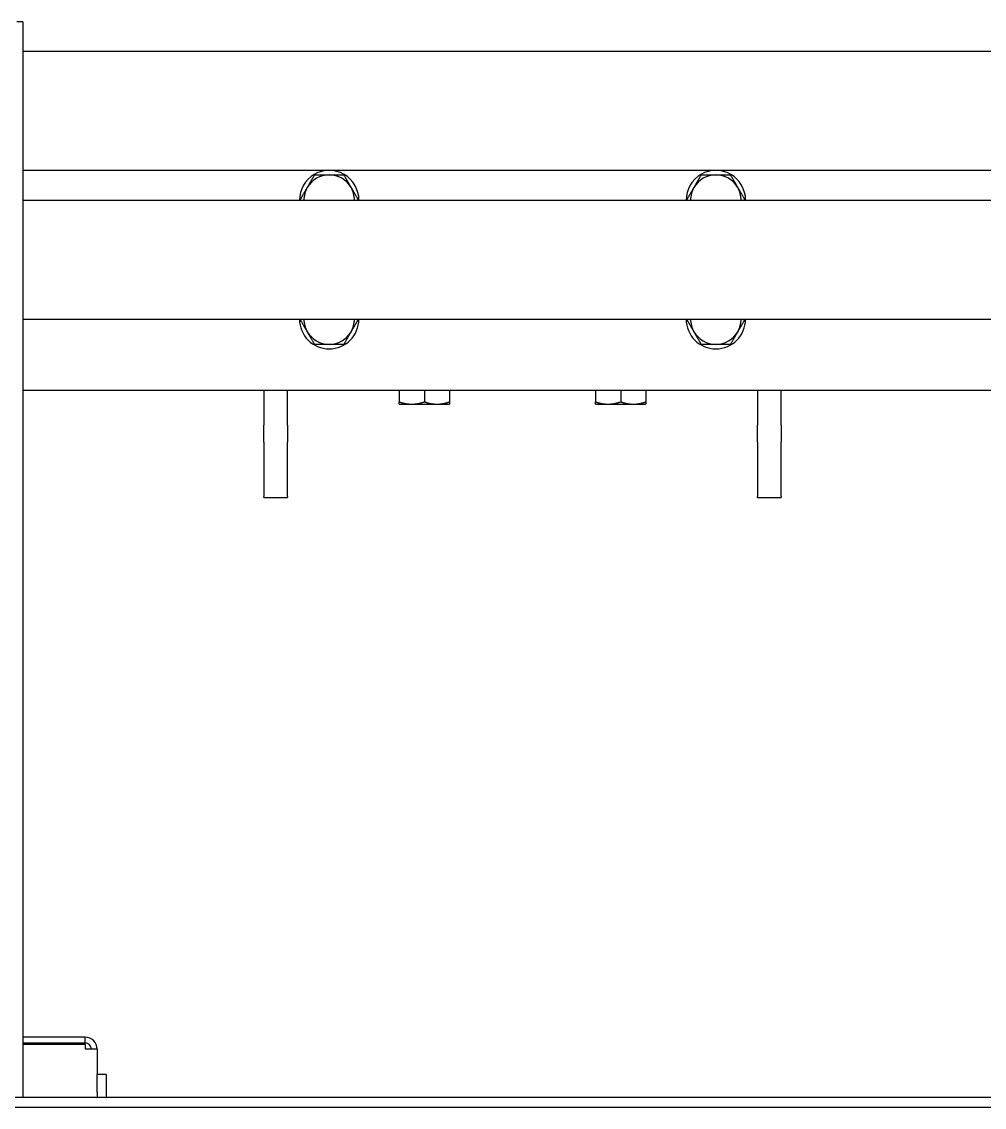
# Model space of a CAD drawing. Extents: x -3873 to 164127, y 7129 to 96529.
# Drawn here: x 42981.8 to 43305.4, y 52949.6 to 53314.7 of the extents above; entities that cross this region are included whole.
import ezdxf

# ---------------------------------------------------------------- set-up
doc = ezdxf.new("R2010")
doc.units = 0
doc.layers.add('LAYOUT', color=90, linetype='CONTINUOUS')
doc.layers.add('LAYOUT-KROMEKA', color=1, linetype='CONTINUOUS')

# ---------------------------------------------------------------- blocks, each defined once
blk = doc.blocks.new('A$Ccf7c2aec')
at = {"layer": 'LAYOUT-KROMEKA'}
for p, q in [((3523.21, 321.1), (3523.21, 871.1)), ((3519.96, 867.85), (3519.96, 324.35)), ((3881.03, 764.1), (3523.21, 764.1)), ((3541.18, 764.1), (3541.18, 743.1)), ((3541.53, 743.1), (3541.53, 764.1)), ((3543.53, 743.1), (3543.53, 764.1)), ((3761.03, 428.1), (3761.03, 764.1)), ((3785.03, 764.1), (3785.03, 428.1)), ((3825.03, 764.1), (3825.03, 428.1)), ((3835.03, 428.1), (3835.03, 764.1)), ((3875.03, 428.1), (3875.03, 764.1)), ((3885.03, 764.1), (3881.03, 764.1)), ((3885.03, 764.1), (3885.03, 766.1)), ((3539.53, 739.1), (3539.53, 743.1)), ((3541.18, 743.1), (3539.53, 743.1)), ((3541.53, 743.1), (3543.53, 743.1)), ((3525.03, 739.1), (3523.21, 739.1)), ((3525.03, 739.1), (3531.03, 739.1)), ((3531.03, 736.1), (3531.03, 739.1)), ((3539.53, 739.1), (3531.03, 739.1)), ((3525.03, 736.1), (3523.21, 736.1)), ((3531.03, 736.1), (3525.03, 736.1)), ((3725.03, 683.1), (3725.34, 683.1)), ((3725.03, 683.1), (3725.03, 675.1)), ((3743.67, 683.1), (3725.34, 683.1)), ((3743.67, 683.1), (3749.36, 683.1)), ((3761.03, 683.1), (3749.36, 683.1)), ((3725.34, 675.1), (3725.03, 675.1)), ((3725.34, 675.1), (3743.67, 675.1)), ((3749.36, 675.1), (3743.67, 675.1)), ((3749.36, 675.1), (3761.03, 675.1)), ((3756.43, 637.6), (3756.43, 633.35)), ((3761.03, 637.6), (3757.19, 637.6)), ((3756.43, 633.35), (3756.43, 624.85)), ((3761.03, 629.1), (3757.19, 629.1)), ((3756.43, 624.85), (3756.43, 620.6)), ((3761.03, 620.6), (3757.19, 620.6)), ((3756.43, 571.6), (3756.43, 567.35)), ((3761.03, 571.6), (3757.19, 571.6)), ((3756.43, 567.35), (3756.43, 558.85)), ((3761.03, 563.1), (3757.19, 563.1)), ((3756.43, 558.85), (3756.43, 554.6)), ((3761.03, 554.6), (3757.19, 554.6)), ((3725.03, 517.1), (3725.34, 517.1)), ((3725.03, 517.1), (3725.03, 509.1)), ((3743.67, 517.1), (3725.34, 517.1)), ((3743.67, 517.1), (3749.36, 517.1)), ((3761.03, 517.1), (3749.36, 517.1)), ((3725.34, 509.1), (3725.03, 509.1)), ((3725.34, 509.1), (3743.67, 509.1)), ((3749.36, 509.1), (3743.67, 509.1)), ((3749.36, 509.1), (3761.03, 509.1))]:
    blk.add_line(p, q, dxfattribs=at)
for centre, radius, start, end in [((3539.53, 743.1), 4, 270, 0), ((3539.53, 743.1), 2, 270, 0), ((3785.03, 661.1), 10, 90, 270), ((3785.03, 661.1), 8.5, 120, 180), ((3785.03, 661.1), 8.5, 90, 120), ((3825.03, 661.1), 10, 270, 90), ((3825.03, 661.1), 8.5, 60, 90), ((3825.03, 661.1), 8.5, 0, 60), ((3785.03, 661.1), 8.5, 180, 240), ((3825.03, 661.1), 8.5, 300, 0), ((3785.03, 661.1), 8.5, 240, 270), ((3825.03, 661.1), 8.5, 270, 300), ((3785.03, 531.1), 10, 90, 270), ((3825.03, 531.1), 10, 270, 90), ((3785.03, 531.1), 8.5, 120, 180), ((3785.03, 531.1), 8.5, 90, 120), ((3825.03, 531.1), 8.5, 60, 90), ((3825.03, 531.1), 8.5, 0, 60), ((3785.03, 531.1), 8.5, 180, 240), ((3825.03, 531.1), 8.5, 300, 0), ((3785.03, 531.1), 8.5, 240, 270), ((3825.03, 531.1), 8.5, 270, 300)]:
    blk.add_arc(centre, radius, start, end, dxfattribs=at)
for points in [[(3776.53, 666.01), (3778.81, 667.32), (3780.78, 668.46)], [(3780.78, 668.46), (3782.76, 669.6), (3785.03, 670.91)], [(3825.03, 670.91), (3827.31, 669.6), (3829.28, 668.46)], [(3829.28, 668.46), (3831.26, 667.32), (3833.53, 666.01)], [(3776.53, 661.1), (3776.53, 663.38), (3776.53, 666.01)], [(3833.53, 666.01), (3833.53, 663.38), (3833.53, 661.1)], [(3776.53, 656.19), (3776.53, 658.82), (3776.53, 661.1)], [(3833.53, 661.1), (3833.53, 658.82), (3833.53, 656.19)], [(3780.78, 653.74), (3778.81, 654.88), (3776.53, 656.19)], [(3785.03, 651.29), (3782.76, 652.6), (3780.78, 653.74)], [(3829.28, 653.74), (3827.31, 652.6), (3825.03, 651.29)], [(3833.53, 656.19), (3831.26, 654.88), (3829.28, 653.74)], [(3757.19, 637.6), (3756.43, 635.32), (3756.43, 633.35)], [(3756.43, 637.6), (3756.43, 637.6), (3757.19, 637.6)], [(3756.43, 633.35), (3756.43, 631.38), (3757.19, 629.1)], [(3757.19, 629.1), (3756.43, 626.82), (3756.43, 624.85)], [(3756.43, 624.85), (3756.43, 622.88), (3757.19, 620.6)], [(3757.19, 620.6), (3756.43, 620.6), (3756.43, 620.6)], [(3757.19, 571.6), (3756.43, 569.32), (3756.43, 567.35)], [(3756.43, 571.6), (3756.43, 571.6), (3757.19, 571.6)], [(3756.43, 567.35), (3756.43, 565.38), (3757.19, 563.1)], [(3757.19, 563.1), (3756.43, 560.82), (3756.43, 558.85)], [(3756.43, 558.85), (3756.43, 556.88), (3757.19, 554.6)], [(3757.19, 554.6), (3756.43, 554.6), (3756.43, 554.6)], [(3780.78, 538.46), (3782.76, 539.6), (3785.03, 540.91)], [(3825.03, 540.91), (3827.31, 539.6), (3829.28, 538.46)], [(3776.53, 536.01), (3778.81, 537.32), (3780.78, 538.46)], [(3829.28, 538.46), (3831.26, 537.32), (3833.53, 536.01)], [(3776.53, 531.1), (3776.53, 533.38), (3776.53, 536.01)], [(3833.53, 536.01), (3833.53, 533.38), (3833.53, 531.1)], [(3776.53, 526.19), (3776.53, 528.82), (3776.53, 531.1)], [(3833.53, 531.1), (3833.53, 528.82), (3833.53, 526.19)], [(3780.78, 523.74), (3778.81, 524.88), (3776.53, 526.19)], [(3833.53, 526.19), (3831.26, 524.88), (3829.28, 523.74)], [(3785.03, 521.29), (3782.76, 522.6), (3780.78, 523.74)], [(3829.28, 523.74), (3827.31, 522.6), (3825.03, 521.29)]]:
    blk.add_rational_spline(points, [1, 1.0379548493, 1], degree=2, dxfattribs=at)

msp = doc.modelspace()

# ---------------------------------------------------------------- block references
at = {"layer": 'LAYOUT', "color": 4, "linetype": 'Continuous', "ltscale": 20, "rotation": 89.99999999999999}
msp.add_blockref('A$Ccf7c2aec', (43746.26, 49429.67), dxfattribs=at)

doc.saveas('drawing.dxf')
